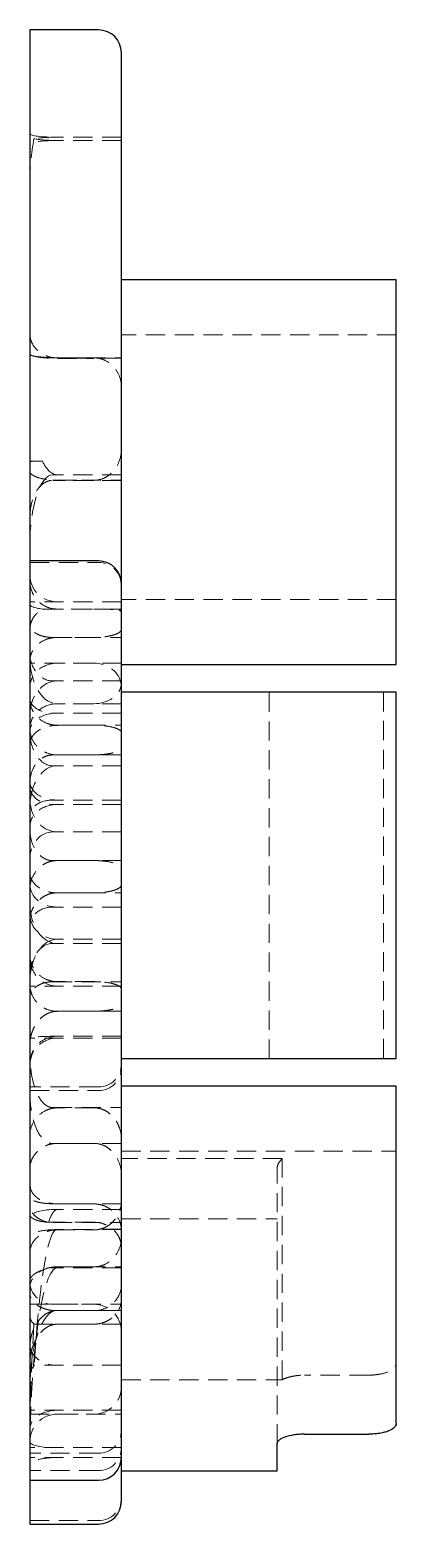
# Model space of a CAD drawing. Header units: millimetres. Extents: x 33 to 235, y 8 to 170.
# Drawn here: x 211.1 to 235.3, y 7.8 to 106.2 of the extents above; entities that cross this region are included whole.
import ezdxf

# ---------------------------------------------------------------- set-up
doc = ezdxf.new("R2010")
doc.units = ezdxf.units.MM
doc.linetypes.add('HIDDEN', pattern=[1.905, 1.27, -0.635])

msp = doc.modelspace()

# ---------------------------------------------------------------- linework, layer by layer
at = {"color": 7, "linetype": 'Continuous', "lineweight": 25}
for p, q in [((215.624, 106.233), (211.095, 106.233)), ((211.095, 106.233), (211.095, 98.871)), ((217.134, 98.902), (217.134, 104.724)), ((211.095, 98.871), (211.095, 90.102)), ((217.134, 88.671), (217.134, 98.902)), ((211.095, 90.102), (211.095, 73.788)), ((235.25, 89.772), (217.134, 89.772)), ((235.25, 64.409), (235.25, 89.772)), ((217.134, 72.94), (217.134, 88.671)), ((211.095, 73.788), (211.095, 71.234)), ((217.134, 69.725), (217.134, 72.94)), ((215.624, 71.234), (211.095, 71.234)), ((211.095, 71.234), (211.095, 61.406)), ((217.134, 62.65), (217.134, 69.725)), ((217.134, 64.409), (235.25, 64.409)), ((217.134, 55.431), (217.134, 62.65)), ((235.25, 62.597), (217.134, 62.597)), ((235.25, 38.442), (235.25, 62.597)), ((211.095, 61.406), (211.095, 55.63)), ((211.095, 55.63), (211.095, 23.821)), ((217.134, 24.758), (217.134, 55.431)), ((217.134, 38.442), (235.25, 38.442)), ((235.25, 36.63), (217.134, 36.63)), ((235.25, 14.414), (235.25, 36.63)), ((217.134, 17.598), (217.134, 24.758)), ((211.095, 23.821), (211.095, 18.094)), ((211.095, 18.094), (211.095, 10.662)), ((217.134, 12.171), (217.134, 17.598)), ((227.4, 11.267), (227.4, 13.075)), ((229.212, 13.694), (233.439, 13.694)), ((217.134, 9.276), (217.134, 12.155)), ((217.134, 11.267), (227.4, 11.267)), ((211.095, 10.662), (215.624, 10.662)), ((211.095, 10.662), (211.095, 7.767)), ((211.095, 7.767), (215.624, 7.767))]:
    msp.add_line(p, q, dxfattribs=at)
at = {"color": 7, "linetype": 'HIDDEN', "lineweight": 18}
for p, q in [((217.134, 99.16), (212.907, 99.16)), ((217.134, 99.16), (212.907, 99.16)), ((217.134, 98.947), (212.907, 98.947)), ((217.134, 98.947), (212.907, 98.947)), ((235.25, 86.148), (217.134, 86.148)), ((215.322, 84.619), (212.907, 84.619)), ((212.907, 84.618), (217.134, 84.618)), ((217.134, 84.591), (212.907, 84.591)), ((212.907, 84.586), (215.322, 84.586)), ((211.89, 77.815), (211.095, 77.815)), ((211.095, 77.766), (211.186, 77.792)), ((217.134, 76.911), (212.605, 76.911)), ((217.134, 76.911), (212.907, 76.911)), ((212.605, 76.553), (217.134, 76.553)), ((217.134, 76.547), (212.605, 76.547)), ((212.907, 76.551), (215.322, 76.551)), ((215.322, 76.544), (212.907, 76.544)), ((211.095, 71.142), (215.624, 71.142)), ((217.134, 68.542), (211.095, 68.542)), ((211.923, 68.068), (215.322, 68.068)), ((217.134, 68.542), (212.907, 68.542)), ((217.134, 68.067), (212.907, 68.067)), ((217.134, 68.008), (216.984, 68.008)), ((235.25, 68.69), (217.134, 68.69)), ((212.605, 66.194), (217.134, 66.194)), ((215.322, 66.198), (212.907, 66.198)), ((217.134, 64.498), (211.108, 64.498)), ((215.322, 64.498), (212.907, 64.498)), ((217.134, 63.328), (212.605, 63.328)), ((217.134, 63.328), (212.907, 63.328)), ((217.134, 63.069), (217.125, 63.069)), ((226.872, 38.442), (226.872, 62.597)), ((234.42, 62.597), (234.42, 38.442)), ((217.134, 61.209), (212.605, 61.209)), ((215.322, 61.827), (212.907, 61.827)), ((217.134, 61.827), (212.907, 61.827)), ((217.134, 61.209), (212.907, 61.209)), ((215.322, 60.409), (212.907, 60.409)), ((212.907, 60.405), (217.134, 60.405)), ((217.134, 58.453), (212.605, 58.453)), ((212.907, 58.458), (215.322, 58.458)), ((217.134, 57.743), (212.605, 57.743)), ((217.134, 57.743), (212.907, 57.743)), ((217.134, 55.479), (212.605, 55.479)), ((217.134, 55.19), (212.605, 55.19)), ((217.134, 55.479), (212.907, 55.479)), ((217.134, 55.19), (212.907, 55.19)), ((217.134, 53.38), (212.605, 53.38)), ((217.134, 53.38), (212.907, 53.38)), ((217.134, 51.488), (212.605, 51.488)), ((212.907, 51.494), (215.322, 51.494)), ((215.322, 49.367), (212.907, 49.367)), ((212.907, 49.362), (217.134, 49.362)), ((217.134, 48.432), (212.605, 48.432)), ((217.134, 48.432), (212.907, 48.432)), ((217.134, 46.31), (212.907, 46.31)), ((217.134, 46.31), (212.907, 46.31)), ((217.134, 46.037), (212.605, 46.037)), ((217.134, 46.037), (212.907, 46.037)), ((212.605, 43.51), (217.134, 43.51)), ((215.322, 43.514), (212.907, 43.514)), ((217.134, 43.223), (211.095, 43.223)), ((217.134, 43.223), (212.907, 43.223)), ((212.907, 41.563), (215.322, 41.563)), ((217.134, 41.558), (212.907, 41.558)), ((217.134, 39.793), (211.095, 39.793)), ((217.134, 39.916), (212.907, 39.916)), ((217.134, 39.916), (212.907, 39.916)), ((217.134, 39.793), (212.907, 39.793)), ((215.624, 36.573), (211.095, 36.573)), ((211.095, 36.336), (215.624, 36.336)), ((212.605, 35.217), (217.134, 35.217)), ((215.322, 35.198), (212.907, 35.198)), ((217.134, 32.842), (212.605, 32.842)), ((212.907, 32.857), (215.322, 32.857)), ((217.134, 32.348), (235.25, 32.348)), ((227.74, 31.861), (217.134, 31.861)), ((227.74, 17.282), (227.74, 31.861)), ((227.4, 13.075), (227.4, 31.177)), ((217.134, 28.879), (212.605, 28.879)), ((212.907, 28.866), (215.322, 28.866)), ((215.322, 27.658), (212.328, 27.658)), ((217.134, 28.492), (212.605, 28.492)), ((212.605, 27.649), (217.134, 27.649)), ((217.134, 28.492), (212.907, 28.492)), ((217.134, 27.874), (227.4, 27.874)), ((212.788, 27.157), (215.322, 27.157)), ((217.134, 27.174), (212.907, 27.174)), ((217.134, 27.199), (215.683, 27.199)), ((217.134, 24.655), (212.605, 24.655)), ((215.322, 24.723), (212.907, 24.723)), ((212.907, 24.711), (217.134, 24.711)), ((217.134, 24.655), (212.907, 24.655)), ((211.095, 22.258), (215.322, 22.258)), ((212.605, 22.26), (217.134, 22.26)), ((215.322, 21.835), (212.757, 21.835)), ((212.907, 21.844), (217.134, 21.844)), ((217.134, 21.853), (215.608, 21.853)), ((211.366, 20.947), (215.322, 20.947)), ((217.134, 20.939), (212.907, 20.939)), ((217.134, 18.231), (211.385, 18.231)), ((217.134, 18.231), (212.907, 18.231)), ((217.134, 17.282), (227.74, 17.282)), ((233.439, 17.583), (229.212, 17.583)), ((217.134, 15.27), (211.095, 15.27)), ((211.095, 15.011), (215.322, 15.011)), ((217.134, 15.27), (212.907, 15.27)), ((212.907, 15.013), (217.134, 15.013)), ((217.134, 12.805), (211.099, 12.805)), ((217.134, 12.805), (212.605, 12.805)), ((215.624, 12.439), (211.095, 12.439)), ((217.134, 12.155), (211.095, 12.155)), ((217.134, 12.155), (212.907, 12.155)), ((215.624, 11.292), (211.095, 11.292)), ((211.095, 7.996), (215.624, 7.996))]:
    msp.add_line(p, q, dxfattribs=at)
at = {"color": 7, "linetype": 'Continuous', "lineweight": 25}
for centre, start, end in [((215.624, 104.724), 0, 90), ((215.624, 69.725), 0, 90), ((215.624, 12.171), 270, 0), ((215.624, 9.276), 270, 0)]:
    msp.add_arc(centre, 1.51, start, end, dxfattribs=at)
at = {"color": 7, "linetype": 'HIDDEN', "lineweight": 18}
for centre, radius, start, end in [((215.624, 69.632), 1.51, 0, 90), ((215.624, 38.083), 1.51, 270, 0), ((215.624, 37.846), 1.51, 270, 0), ((212.605, 23.77), 1.51, 180, 270), ((215.322, 20.446), 1.812, 0, 90), ((215.322, 16.823), 1.812, 270, 0), ((212.907, 13.202), 1.812, 90, 180), ((215.624, 13.949), 1.51, 270, 0), ((215.624, 12.802), 1.51, 270, 0), ((215.624, 9.506), 1.51, 270, 0)]:
    msp.add_arc(centre, radius, start, end, dxfattribs=at)
for centre, major_axis, ratio, start_param, end_param in [((212.907, 99.375), (1.812, 0), 0.118994, 3.141593, 4.712389), ((212.907, 95.995), (0, 5.806), 0.31202, 1.015147, 1.570796), ((212.907, 98.712), (1.812, 0), 0.129393, 1.570796, 3.141593), ((212.907, 98.944), (1.812, 0), 0.118994, 1.570796, 2.585943), ((212.907, 99.181), (1.812, 0), 0.129393, 3.697242, 4.712389), ((212.907, 82.519), (0, 5.608), 0.323022, 2.56592, 3.141593), ((212.605, 72.237), (0, 4.674), 0.323022, 0, 1.570796), ((212.907, 70.307), (1.812, 0), 0.974431, 3.141593, 4.712389), ((212.907, 68.381), (1.812, 0), 0.206145, 3.141593, 4.138102), ((212.605, 65.183), (0, 1.855), 0.81396, 1.570796, 3.141593), ((212.907, 64.693), (1.812, 0), 0.895974, 3.141593, 3.261591), ((212.907, 62.913), (1.812, 0), 0.875322, 1.570796, 3.141593), ((212.907, 64.862), (0, 3.035), 0.596934, 1.690795, 3.141593), ((215.322, 62.913), (1.812, 0), 0.875322, 0.099104, 1.570796), ((212.907, 61.102), (0, 2.226), 0.81396, 0, 1.570796), ((215.322, 63.206), (1.812, 0), 0.761291, 4.712389, 6.184082), ((212.605, 62.211), (1.51, 0), 0.663727, 3.141593, 4.712389), ((212.907, 60.171), (1.812, 0), 0.913935, 1.570796, 3.141593), ((212.907, 60.007), (1.812, 0), 0.663727, 1.570796, 3.141593), ((212.605, 59.998), (0, 2.255), 0.669515, 1.570796, 3.141593), ((212.907, 55.037), (0, 2.706), 0.669515, 0, 1.570796), ((212.907, 56.691), (1.812, 0), 0.668859, 3.141593, 4.712389), ((212.605, 56.413), (1.51, 0), 0.81049, 3.141593, 4.712389), ((212.907, 55.564), (0, 2.184), 0.829417, 1.570796, 3.141593), ((212.605, 54.47), (1.51, 0), 0.668859, 1.570796, 3.141593), ((212.907, 53.721), (1.812, 0), 0.81049, 1.570796, 3.141593), ((212.605, 51.559), (0, 1.82), 0.829417, 0, 1.570796), ((212.907, 49.918), (1.812, 0), 0.820349, 3.141593, 4.712389), ((212.907, 48.66), (0, 2.623), 0.690717, 1.570796, 3.141593), ((212.605, 47.194), (1.51, 0), 0.820349, 1.570796, 3.141593), ((212.907, 47.933), (1.812, 0), 0.895903, 3.141593, 4.712389), ((212.907, 43.516), (0, 2.794), 0.648292, 0, 1.570796), ((212.605, 43.851), (0, 2.186), 0.690717, 0, 1.570796), ((212.907, 45.109), (0, 1.886), 0.960708, 1.570796, 3.141593), ((212.907, 38.109), (1.812, 0), 0.997861, 1.570796, 3.141593), ((212.907, 39.805), (1.812, 0), 0.06146, 1.570796, 3.141593), ((212.907, 37.99), (1.812, 0), 0.995071, 1.570796, 3.141593), ((212.605, 27.939), (1.51, 0), 0.36661, 1.570796, 2.93155), ((212.907, 12.564), (0, 15.929), 0.113735, 0, 0.325187), ((212.907, 7.611), (0, 19.588), 0.092485, 0.065379, 0.997788), ((212.907, 12.02), (0, 12.635), 0.143384, 0, 1.508604), ((212.605, 24.975), (1.51, 0), 0.212175, 4.616717, 4.712389), ((212.907, 16.663), (0, 5.19), 0.349055, 0.083085, 1.570796), ((212.907, 12.564), (0, 15.929), 0.113735, 1.016558, 1.570796), ((212.907, 19.619), (1.812, 0), 0.76636, 3.141593, 4.712389), ((212.907, 17.508), (1.812, 0), 0.735453, 2.568585, 3.141593), ((212.907, 14.031), (1.812, 0), 0.683854, 1.570796, 3.141593), ((212.605, 13.2), (1.51, 0), 0.261601, 3.141593, 4.712389), ((212.907, 12.776), (1.812, 0), 0.25976, 3.0794, 3.141593), ((212.907, 11.678), (1.812, 0), 0.26323, 1.570796, 3.141593)]:
    msp.add_ellipse(centre, major_axis=major_axis, ratio=ratio, start_param=start_param, end_param=end_param, dxfattribs=at)
for points, knots in [([(211.095, 86.216), (211.095, 86.203), (211.095, 86.189), (211.1, 86.038), (211.125, 85.899), (211.216, 85.629), (211.283, 85.496), (211.483, 85.215), (211.628, 85.071), (211.957, 84.847), (212.132, 84.762), (212.51, 84.648), (212.707, 84.618), (212.907, 84.618)], [-0.017589, -0.017589, -0.017589, -0.017589, 0, 0, 0.18217, 0.18217, 0.366935, 0.366935, 0.601304, 0.601304, 0.806487, 0.806487, 1.00636, 1.00636, 1.00636, 1.00636]), ([(212.907, 84.619), (212.78, 84.619), (212.656, 84.622), (212.413, 84.631), (212.293, 84.638), (211.957, 84.663), (211.756, 84.687), (211.512, 84.728), (211.441, 84.742), (211.317, 84.77), (211.265, 84.785), (211.138, 84.828), (211.095, 84.856), (211.095, 84.881)], [0, 0, 0, 0, 0.125, 0.125, 0.25, 0.25, 0.5, 0.5, 0.625, 0.625, 0.75, 0.75, 1, 1, 1, 1]), ([(211.095, 84.859), (211.095, 84.832), (211.138, 84.803), (211.308, 84.742), (211.431, 84.712), (211.677, 84.67), (211.767, 84.657), (211.963, 84.633), (212.07, 84.622), (212.295, 84.605), (212.412, 84.598), (212.654, 84.589), (212.781, 84.586), (212.907, 84.586)], [0, 0, 0, 0, 0.25, 0.25, 0.5, 0.5, 0.625, 0.625, 0.75, 0.75, 0.875, 0.875, 1, 1, 1, 1]), ([(217.134, 82.664), (217.134, 82.907), (217.094, 83.143), (216.93, 83.603), (216.81, 83.813), (216.485, 84.188), (216.289, 84.342), (215.944, 84.506), (215.826, 84.548), (215.58, 84.604), (215.451, 84.619), (215.322, 84.619)], [0, 0, 0, 0, 0.25, 0.25, 0.5, 0.5, 0.75, 0.75, 0.875, 0.875, 1, 1, 1, 1]), ([(211.921, 77.815), (211.789, 77.815), (211.671, 77.815), (211.465, 77.812), (211.378, 77.81), (211.167, 77.799), (211.095, 77.787), (211.095, 77.769)], [0, 0, 0, 0, 0.25, 0.25, 0.5, 0.5, 1, 1, 1, 1]), ([(215.322, 76.551), (215.455, 76.551), (215.585, 76.568), (215.839, 76.634), (215.963, 76.683), (216.192, 76.805), (216.299, 76.88), (216.495, 77.047), (216.583, 77.14), (216.82, 77.442), (216.937, 77.668), (217.095, 78.145), (217.134, 78.389), (217.134, 78.641)], [0, 0, 0, 0, 0.125, 0.125, 0.25, 0.25, 0.375, 0.375, 0.5, 0.5, 0.75, 0.75, 1, 1, 1, 1]), ([(211.095, 77.119), (211.095, 77.061), (211.135, 77), (211.255, 76.907), (211.306, 76.876), (211.424, 76.815), (211.493, 76.785), (211.73, 76.699), (211.927, 76.648), (212.27, 76.592), (212.39, 76.577), (212.642, 76.557), (212.774, 76.551), (212.907, 76.551)], [0, 0, 0, 0, 0.25, 0.25, 0.375, 0.375, 0.5, 0.5, 0.75, 0.75, 0.875, 0.875, 1, 1, 1, 1]), ([(211.095, 74.002), (211.095, 74.256), (211.114, 74.509), (211.195, 75.004), (211.258, 75.247), (211.451, 75.723), (211.581, 75.955), (211.869, 76.257), (211.983, 76.351), (212.192, 76.461), (212.268, 76.492), (212.43, 76.535), (212.517, 76.547), (212.605, 76.547)], [0, 0, 0, 0, 0.25, 0.25, 0.5, 0.5, 0.75, 0.75, 0.875, 0.875, 0.9375, 0.9375, 1, 1, 1, 1]), ([(212.907, 68.067), (212.705, 68.067), (212.507, 68.101), (212.126, 68.235), (211.949, 68.335), (211.617, 68.601), (211.471, 68.772), (211.276, 69.101), (211.211, 69.253), (211.123, 69.564), (211.099, 69.724), (211.095, 69.898), (211.095, 69.913), (211.095, 69.928)], [0.000147, 0.000147, 0.000147, 0.000147, 0.200362, 0.200362, 0.407757, 0.407757, 0.644493, 0.644493, 0.824354, 0.824354, 1.002614, 1.002614, 1.01883, 1.01883, 1.01883, 1.01883]), ([(211.095, 66.709), (211.095, 66.845), (211.114, 66.978), (211.187, 67.237), (211.242, 67.364), (211.455, 67.715), (211.666, 67.92), (211.923, 68.068)], [0, 0, 0, 0, 0.25, 0.25, 0.5, 0.5, 1, 1, 1, 1]), ([(215.322, 68.068), (215.508, 68.068), (215.688, 68.066), (216.038, 68.06), (216.198, 68.056), (216.637, 68.039), (216.853, 68.024), (216.984, 68.008)], [0, 0, 0, 0, 0.25, 0.25, 0.5, 0.5, 1, 1, 1, 1]), ([(212.605, 66.194), (212.574, 66.195), (212.511, 66.195), (212.417, 66.2), (212.324, 66.209), (212.206, 66.224), (212.064, 66.249), (211.887, 66.294), (211.703, 66.358), (211.559, 66.428), (211.347, 66.555), (211.22, 66.682), (211.144, 66.814), (211.116, 66.882), (211.099, 66.951), (211.096, 66.996), (211.095, 67.021)], [0, 0, 0, 0, 0.027844, 0.055959, 0.084548, 0.113809, 0.168996, 0.228317, 0.313643, 0.409818, 0.460837, 0.721461, 0.787697, 0.86077, 0.92497, 1, 1, 1, 1]), ([(212.907, 66.198), (212.784, 66.198), (212.664, 66.188), (212.428, 66.146), (212.311, 66.115), (211.979, 65.994), (211.779, 65.875), (211.529, 65.654), (211.456, 65.575), (211.328, 65.405), (211.273, 65.313), (211.141, 65.029), (211.095, 64.826), (211.095, 64.618)], [0, 0, 0, 0, 0.125, 0.125, 0.25, 0.25, 0.5, 0.5, 0.625, 0.625, 0.75, 0.75, 1, 1, 1, 1]), ([(217.134, 66.735), (217.134, 66.666), (217.09, 66.598), (216.958, 66.502), (216.905, 66.472), (216.777, 66.414), (216.703, 66.386), (216.538, 66.336), (216.447, 66.313), (216.251, 66.273), (216.144, 66.256), (215.812, 66.213), (215.569, 66.198), (215.322, 66.198)], [0, 0, 0, 0, 0.25, 0.25, 0.375, 0.375, 0.5, 0.5, 0.625, 0.625, 0.75, 0.75, 1, 1, 1, 1]), ([(212.907, 60.409), (212.787, 60.409), (212.67, 60.42), (212.438, 60.464), (212.323, 60.497), (211.994, 60.628), (211.794, 60.755), (211.541, 60.996), (211.466, 61.083), (211.335, 61.269), (211.278, 61.37), (211.142, 61.681), (211.095, 61.903), (211.095, 62.127)], [0, 0, 0, 0, 0.125, 0.125, 0.25, 0.25, 0.5, 0.5, 0.625, 0.625, 0.75, 0.75, 1, 1, 1, 1]), ([(211.095, 59.149), (211.096, 59.173), (211.097, 59.221), (211.106, 59.293), (211.123, 59.378), (211.153, 59.472), (211.216, 59.612), (211.328, 59.782), (211.521, 59.972), (211.775, 60.143), (212.044, 60.261), (212.289, 60.333), (212.487, 60.373), (212.693, 60.4), (212.836, 60.403), (212.907, 60.405)], [0, 0, 0, 0, 0.0419622, 0.0839131, 0.1258525, 0.1894534, 0.2516974, 0.3774239, 0.5029281, 0.6279622, 0.752451, 0.8158999, 0.8762424, 0.9387435, 1, 1, 1, 1]), ([(211.095, 60.169), (211.095, 60.058), (211.107, 59.948), (211.153, 59.731), (211.187, 59.623), (211.323, 59.313), (211.456, 59.124), (211.709, 58.883), (211.801, 58.812), (211.997, 58.687), (212.103, 58.633), (212.432, 58.503), (212.667, 58.458), (212.907, 58.458)], [0, 0, 0, 0, 0.125, 0.125, 0.25, 0.25, 0.5, 0.5, 0.625, 0.625, 0.75, 0.75, 1, 1, 1, 1]), ([(217.134, 59.921), (217.134, 59.953), (217.122, 59.985), (217.076, 60.047), (217.042, 60.078), (216.951, 60.137), (216.895, 60.165), (216.764, 60.218), (216.687, 60.244), (216.437, 60.311), (216.235, 60.347), (215.799, 60.396), (215.562, 60.409), (215.322, 60.409)], [0, 0, 0, 0, 0.125, 0.125, 0.25, 0.25, 0.375, 0.375, 0.5, 0.5, 0.75, 0.75, 1, 1, 1, 1]), ([(211.095, 56.596), (211.096, 56.636), (211.097, 56.71), (211.105, 56.815), (211.119, 56.934), (211.142, 57.068), (211.219, 57.375), (211.349, 57.663), (211.57, 57.958), (211.743, 58.135), (211.971, 58.292), (212.192, 58.388), (212.397, 58.443), (212.536, 58.45), (212.605, 58.453)], [0, 0, 0, 0, 0.047493, 0.089488, 0.125985, 0.192085, 0.251886, 0.502484, 0.554907, 0.67213, 0.778237, 0.854726, 0.928266, 1, 1, 1, 1]), ([(215.322, 58.458), (215.442, 58.458), (215.56, 58.461), (215.791, 58.473), (215.906, 58.483), (216.125, 58.507), (216.229, 58.522), (216.426, 58.557), (216.52, 58.578), (216.77, 58.645), (216.905, 58.7), (217.086, 58.817), (217.134, 58.881), (217.134, 58.946)], [0, 0, 0, 0, 0.125, 0.125, 0.25, 0.25, 0.375, 0.375, 0.5, 0.5, 0.75, 0.75, 1, 1, 1, 1]), ([(211.095, 53.561), (211.096, 53.517), (211.097, 53.434), (211.105, 53.315), (211.119, 53.178), (211.144, 53.024), (211.22, 52.686), (211.347, 52.369), (211.566, 52.044), (211.728, 51.856), (211.935, 51.693), (212.123, 51.591), (212.281, 51.532), (212.442, 51.495), (212.551, 51.491), (212.605, 51.488)], [0, 0, 0, 0, 0.051208, 0.097612, 0.139213, 0.212258, 0.278498, 0.539115, 0.590301, 0.700402, 0.796475, 0.851256, 0.902844, 0.952097, 1, 1, 1, 1]), ([(211.095, 49.596), (211.095, 49.841), (211.142, 50.084), (211.317, 50.533), (211.447, 50.743), (211.697, 51.01), (211.788, 51.091), (211.984, 51.231), (212.09, 51.293), (212.311, 51.392), (212.426, 51.429), (212.662, 51.48), (212.785, 51.494), (212.907, 51.494)], [0, 0, 0, 0, 0.25, 0.25, 0.5, 0.5, 0.625, 0.625, 0.75, 0.75, 0.875, 0.875, 1, 1, 1, 1]), ([(215.322, 51.494), (215.445, 51.494), (215.566, 51.49), (215.803, 51.476), (215.921, 51.465), (216.254, 51.423), (216.455, 51.381), (216.784, 51.281), (216.914, 51.222), (217.045, 51.127), (217.079, 51.093), (217.123, 51.026), (217.134, 50.992), (217.134, 50.957)], [0, 0, 0, 0, 0.125, 0.125, 0.25, 0.25, 0.5, 0.5, 0.75, 0.75, 0.875, 0.875, 1, 1, 1, 1]), ([(211.095, 50.72), (211.096, 50.693), (211.097, 50.639), (211.107, 50.558), (211.126, 50.463), (211.158, 50.356), (211.223, 50.208), (211.341, 50.02), (211.546, 49.807), (211.822, 49.62), (212.094, 49.5), (212.329, 49.43), (212.519, 49.391), (212.713, 49.367), (212.842, 49.364), (212.907, 49.362)], [0, 0, 0, 0, 0.0419205, 0.0838214, 0.1257029, 0.1890395, 0.2513469, 0.363192, 0.5020899, 0.6334416, 0.7514937, 0.8158992, 0.8785376, 0.9397757, 1, 1, 1, 1]), ([(212.907, 49.367), (212.786, 49.367), (212.666, 49.355), (212.432, 49.306), (212.316, 49.269), (212.095, 49.173), (211.991, 49.115), (211.794, 48.977), (211.701, 48.898), (211.534, 48.723), (211.46, 48.629), (211.331, 48.428), (211.275, 48.319), (211.141, 47.985), (211.095, 47.747), (211.095, 47.505)], [0, 0, 0, 0, 0.125, 0.125, 0.25, 0.25, 0.375, 0.375, 0.5, 0.5, 0.625, 0.625, 0.75, 0.75, 1, 1, 1, 1]), ([(217.134, 49.895), (217.134, 49.861), (217.123, 49.827), (217.078, 49.761), (217.045, 49.728), (216.957, 49.664), (216.903, 49.634), (216.774, 49.577), (216.699, 49.55), (216.533, 49.501), (216.443, 49.479), (216.246, 49.44), (216.139, 49.423), (215.808, 49.382), (215.566, 49.367), (215.322, 49.367)], [0, 0, 0, 0, 0.125, 0.125, 0.25, 0.25, 0.375, 0.375, 0.5, 0.5, 0.625, 0.625, 0.75, 0.75, 1, 1, 1, 1]), ([(212.907, 43.514), (212.787, 43.514), (212.669, 43.526), (212.438, 43.57), (212.323, 43.604), (211.994, 43.737), (211.794, 43.867), (211.54, 44.116), (211.465, 44.205), (211.334, 44.398), (211.278, 44.502), (211.142, 44.825), (211.095, 45.056), (211.095, 45.292)], [0, 0, 0, 0, 0.125, 0.125, 0.25, 0.25, 0.5, 0.5, 0.625, 0.625, 0.75, 0.75, 1, 1, 1, 1]), ([(212.605, 43.51), (212.571, 43.509), (212.502, 43.508), (212.399, 43.501), (212.297, 43.488), (212.195, 43.471), (212.096, 43.448), (211.942, 43.406), (211.743, 43.327), (211.522, 43.198), (211.332, 43.035), (211.218, 42.881), (211.153, 42.75), (211.121, 42.657), (211.099, 42.559), (211.097, 42.494), (211.095, 42.459)], [0, 0, 0, 0, 0.035727, 0.071756, 0.108239, 0.145322, 0.183144, 0.221837, 0.327835, 0.444969, 0.573473, 0.722069, 0.787908, 0.86097, 0.923344, 1, 1, 1, 1]), ([(211.095, 43.334), (211.095, 43.217), (211.107, 43.101), (211.153, 42.874), (211.187, 42.762), (211.323, 42.44), (211.456, 42.245), (211.71, 41.997), (211.801, 41.924), (211.997, 41.797), (212.103, 41.741), (212.432, 41.609), (212.668, 41.563), (212.907, 41.563)], [0, 0, 0, 0, 0.125, 0.125, 0.25, 0.25, 0.5, 0.5, 0.625, 0.625, 0.75, 0.75, 1, 1, 1, 1]), ([(217.134, 43.026), (217.134, 43.059), (217.122, 43.09), (217.076, 43.153), (217.042, 43.183), (216.951, 43.243), (216.895, 43.271), (216.764, 43.324), (216.688, 43.349), (216.437, 43.416), (216.235, 43.453), (215.799, 43.501), (215.562, 43.514), (215.322, 43.514)], [0, 0, 0, 0, 0.125, 0.125, 0.25, 0.25, 0.375, 0.375, 0.5, 0.5, 0.75, 0.75, 1, 1, 1, 1]), ([(212.907, 41.558), (212.872, 41.558), (212.801, 41.556), (212.696, 41.544), (212.591, 41.525), (212.455, 41.49), (212.29, 41.429), (212.044, 41.3), (211.775, 41.086), (211.521, 40.781), (211.328, 40.441), (211.218, 40.146), (211.154, 39.899), (211.12, 39.711), (211.099, 39.516), (211.096, 39.389), (211.095, 39.325)], [0, 0, 0, 0, 0.030451, 0.061103, 0.092062, 0.123433, 0.183952, 0.247605, 0.372113, 0.497257, 0.622671, 0.748399, 0.805252, 0.874186, 0.937005, 1, 1, 1, 1]), ([(215.322, 41.563), (215.442, 41.563), (215.56, 41.566), (215.791, 41.578), (215.906, 41.588), (216.125, 41.612), (216.229, 41.627), (216.426, 41.663), (216.52, 41.683), (216.77, 41.751), (216.905, 41.805), (217.086, 41.922), (217.134, 41.986), (217.134, 42.051)], [0, 0, 0, 0, 0.125, 0.125, 0.25, 0.25, 0.375, 0.375, 0.5, 0.5, 0.75, 0.75, 1, 1, 1, 1]), ([(212.605, 35.217), (212.516, 35.217), (212.429, 35.234), (212.264, 35.298), (212.189, 35.343), (211.979, 35.503), (211.866, 35.638), (211.673, 35.931), (211.593, 36.088), (211.457, 36.411), (211.401, 36.575), (211.258, 37.076), (211.195, 37.418), (211.113, 38.112), (211.095, 38.461), (211.095, 38.811)], [0, 0, 0, 0, 0.0625, 0.0625, 0.125, 0.125, 0.25, 0.25, 0.375, 0.375, 0.5, 0.5, 0.75, 0.75, 1, 1, 1, 1]), ([(211.095, 36.286), (211.095, 35.949), (211.114, 35.612), (211.196, 34.947), (211.259, 34.618), (211.454, 33.97), (211.584, 33.653), (211.873, 33.239), (211.988, 33.109), (212.196, 32.959), (212.272, 32.917), (212.431, 32.858), (212.518, 32.842), (212.605, 32.842)], [0, 0, 0, 0, 0.25, 0.25, 0.5, 0.5, 0.75, 0.75, 0.875, 0.875, 0.9375, 0.9375, 1, 1, 1, 1]), ([(212.907, 35.198), (212.774, 35.198), (212.644, 35.182), (212.39, 35.124), (212.267, 35.079), (211.925, 34.915), (211.726, 34.76), (211.411, 34.408), (211.296, 34.216), (211.136, 33.806), (211.095, 33.595), (211.095, 33.383)], [0, 0, 0, 0, 0.125, 0.125, 0.25, 0.25, 0.5, 0.5, 0.75, 0.75, 1, 1, 1, 1]), ([(217.134, 33.112), (217.134, 33.362), (217.095, 33.605), (216.978, 33.96), (216.928, 34.077), (216.812, 34.298), (216.744, 34.403), (216.589, 34.602), (216.5, 34.697), (216.305, 34.865), (216.199, 34.94), (215.967, 35.065), (215.845, 35.114), (215.591, 35.18), (215.457, 35.198), (215.322, 35.198)], [0, 0, 0, 0, 0.25, 0.25, 0.375, 0.375, 0.5, 0.5, 0.625, 0.625, 0.75, 0.75, 0.875, 0.875, 1, 1, 1, 1]), ([(211.095, 31.208), (211.095, 31.401), (211.136, 31.591), (211.256, 31.87), (211.306, 31.963), (211.426, 32.139), (211.494, 32.223), (211.732, 32.463), (211.93, 32.602), (212.272, 32.751), (212.392, 32.789), (212.643, 32.843), (212.775, 32.857), (212.907, 32.857)], [0, 0, 0, 0, 0.25, 0.25, 0.375, 0.375, 0.5, 0.5, 0.75, 0.75, 0.875, 0.875, 1, 1, 1, 1]), ([(215.322, 32.857), (215.455, 32.857), (215.584, 32.84), (215.837, 32.774), (215.961, 32.725), (216.189, 32.603), (216.297, 32.528), (216.493, 32.36), (216.581, 32.266), (216.818, 31.963), (216.936, 31.735), (217.095, 31.254), (217.134, 31.007), (217.134, 30.753)], [0, 0, 0, 0, 0.125, 0.125, 0.25, 0.25, 0.375, 0.375, 0.5, 0.5, 0.75, 0.75, 1, 1, 1, 1]), ([(227.4, 31.177), (227.4, 31.292), (227.429, 31.407), (227.542, 31.637), (227.627, 31.753), (227.74, 31.861)], [0, 0, 0, 0, 0.5, 0.5, 1, 1, 1, 1]), ([(211.095, 30.172), (211.095, 29.999), (211.137, 29.832), (211.309, 29.517), (211.434, 29.375), (211.684, 29.192), (211.775, 29.138), (211.972, 29.042), (212.079, 29.001), (212.303, 28.935), (212.419, 28.909), (212.659, 28.875), (212.783, 28.866), (212.907, 28.866)], [0, 0, 0, 0, 0.25, 0.25, 0.5, 0.5, 0.625, 0.625, 0.75, 0.75, 0.875, 0.875, 1, 1, 1, 1]), ([(212.605, 28.879), (212.569, 28.879), (212.497, 28.88), (212.389, 28.883), (212.283, 28.889), (212.177, 28.897), (212.073, 28.908), (211.912, 28.928), (211.701, 28.966), (211.482, 29.026), (211.307, 29.099), (211.206, 29.164), (211.148, 29.221), (211.118, 29.262), (211.099, 29.306), (211.097, 29.335), (211.095, 29.351)], [0, 0, 0, 0, 0.040436, 0.081133, 0.122196, 0.163724, 0.205815, 0.248557, 0.368282, 0.497851, 0.616374, 0.74859, 0.80882, 0.874265, 0.932278, 1, 1, 1, 1]), ([(212.328, 27.658), (212.142, 27.697), (211.972, 27.753), (211.664, 27.9), (211.53, 27.989), (211.316, 28.188), (211.233, 28.3), (211.123, 28.534), (211.095, 28.659), (211.095, 28.786)], [0, 0, 0, 0, 0.25, 0.25, 0.5, 0.5, 0.75, 0.75, 1, 1, 1, 1]), ([(215.322, 28.866), (215.445, 28.866), (215.566, 28.854), (215.803, 28.807), (215.92, 28.771), (216.142, 28.679), (216.247, 28.622), (216.444, 28.489), (216.536, 28.413), (216.783, 28.165), (216.914, 27.968), (217.045, 27.653), (217.078, 27.543), (217.123, 27.32), (217.134, 27.207), (217.134, 27.093)], [0, 0, 0, 0, 0.125, 0.125, 0.25, 0.25, 0.375, 0.375, 0.5, 0.5, 0.75, 0.75, 0.875, 0.875, 1, 1, 1, 1]), ([(215.683, 27.199), (215.793, 27.223), (215.899, 27.257), (216.102, 27.344), (216.2, 27.398), (216.383, 27.522), (216.467, 27.591), (216.622, 27.742), (216.694, 27.826), (216.882, 28.087), (216.977, 28.281), (217.102, 28.683), (217.134, 28.893), (217.134, 29.105)], [0, 0, 0, 0, 0.125, 0.125, 0.25, 0.25, 0.375, 0.375, 0.5, 0.5, 0.75, 0.75, 1, 1, 1, 1]), ([(211.128, 28.054), (211.138, 28.04), (211.156, 28.013), (211.195, 27.974), (211.24, 27.938), (211.311, 27.891), (211.422, 27.835), (211.597, 27.773), (211.803, 27.722), (212.021, 27.685), (212.227, 27.664), (212.415, 27.651), (212.542, 27.65), (212.605, 27.649)], [0, 0, 0, 0, 0.068482, 0.133257, 0.194313, 0.251646, 0.382617, 0.502446, 0.631435, 0.751604, 0.836213, 0.918751, 1, 1, 1, 1]), ([(217.134, 25.975), (217.134, 26.085), (217.122, 26.193), (217.077, 26.406), (217.043, 26.512), (216.954, 26.714), (216.899, 26.811), (216.769, 26.993), (216.693, 27.08), (216.527, 27.236), (216.436, 27.306), (216.239, 27.43), (216.133, 27.484), (215.804, 27.612), (215.564, 27.658), (215.322, 27.658)], [0, 0, 0, 0, 0.125, 0.125, 0.25, 0.25, 0.375, 0.375, 0.5, 0.5, 0.625, 0.625, 0.75, 0.75, 1, 1, 1, 1]), ([(212.907, 27.174), (212.699, 27.174), (212.494, 27.165), (212.098, 27.131), (211.914, 27.105), (211.576, 27.037), (211.43, 26.994), (211.25, 26.917), (211.195, 26.884), (211.119, 26.817), (211.098, 26.783), (211.095, 26.747), (211.095, 26.744), (211.095, 26.742)], [0.000149, 0.000149, 0.000149, 0.000149, 0.207089, 0.207089, 0.423548, 0.423548, 0.666402, 0.666402, 0.829315, 0.829315, 0.992409, 0.992409, 1.004936, 1.004936, 1.004936, 1.004936]), ([(211.095, 25.662), (211.095, 25.837), (211.134, 26.009), (211.29, 26.347), (211.404, 26.503), (211.628, 26.715), (211.713, 26.781), (211.895, 26.9), (211.993, 26.952), (212.206, 27.043), (212.316, 27.079), (212.546, 27.133), (212.667, 27.15), (212.788, 27.157)], [0, 0, 0, 0, 0.25, 0.25, 0.5, 0.5, 0.625, 0.625, 0.75, 0.75, 0.875, 0.875, 1, 1, 1, 1]), ([(217.134, 26.697), (217.134, 26.451), (217.094, 26.212), (216.929, 25.748), (216.809, 25.535), (216.483, 25.157), (216.287, 25.002), (215.943, 24.837), (215.825, 24.795), (215.579, 24.738), (215.451, 24.723), (215.322, 24.723)], [0, 0, 0, 0, 0.25, 0.25, 0.5, 0.5, 0.75, 0.75, 0.875, 0.875, 1, 1, 1, 1]), ([(212.907, 24.723), (212.781, 24.723), (212.657, 24.713), (212.414, 24.673), (212.295, 24.644), (211.959, 24.53), (211.758, 24.421), (211.513, 24.226), (211.442, 24.158), (211.318, 24.013), (211.265, 23.936), (211.138, 23.701), (211.095, 23.538), (211.095, 23.375)], [0, 0, 0, 0, 0.125, 0.125, 0.25, 0.25, 0.5, 0.5, 0.625, 0.625, 0.75, 0.75, 1, 1, 1, 1]), ([(211.095, 23.801), (211.096, 23.815), (211.097, 23.843), (211.105, 23.885), (211.12, 23.934), (211.145, 23.99), (211.201, 24.075), (211.298, 24.176), (211.461, 24.293), (211.658, 24.399), (211.873, 24.488), (212.079, 24.556), (212.267, 24.611), (212.397, 24.641), (212.461, 24.656)], [0, 0, 0, 0, 0.041866, 0.08372, 0.125561, 0.18852, 0.251002, 0.385105, 0.501372, 0.631641, 0.751013, 0.837124, 0.919993, 1, 1, 1, 1]), ([(212.757, 21.835), (212.641, 21.841), (212.528, 21.853), (212.309, 21.891), (212.201, 21.917), (211.996, 21.98), (211.9, 22.017), (211.72, 22.102), (211.636, 22.151), (211.485, 22.257), (211.419, 22.313), (211.303, 22.434), (211.253, 22.5), (211.135, 22.7), (211.095, 22.844), (211.095, 22.991)], [0, 0, 0, 0, 0.125, 0.125, 0.25, 0.25, 0.375, 0.375, 0.5, 0.5, 0.625, 0.625, 0.75, 0.75, 1, 1, 1, 1]), ([(217.134, 23.577), (217.134, 23.373), (217.098, 23.174), (216.953, 22.788), (216.848, 22.612), (216.571, 22.294), (216.406, 22.162), (216.028, 21.955), (215.825, 21.886), (215.608, 21.853)], [0, 0, 0, 0, 0.25, 0.25, 0.5, 0.5, 0.75, 0.75, 1, 1, 1, 1]), ([(211.095, 19.368), (211.096, 19.415), (211.097, 19.509), (211.106, 19.649), (211.124, 19.814), (211.154, 20), (211.218, 20.275), (211.331, 20.609), (211.526, 20.987), (211.783, 21.326), (212.052, 21.561), (212.297, 21.703), (212.493, 21.783), (212.697, 21.835), (212.837, 21.841), (212.907, 21.844)], [0, 0, 0, 0, 0.041954, 0.083894, 0.12582, 0.189349, 0.251576, 0.377281, 0.502653, 0.627809, 0.752303, 0.815838, 0.876497, 0.938803, 1, 1, 1, 1]), ([(215.322, 20.947), (215.443, 20.947), (215.561, 20.958), (215.794, 21.001), (215.91, 21.033), (216.13, 21.118), (216.234, 21.17), (216.431, 21.292), (216.524, 21.363), (216.774, 21.595), (216.908, 21.782), (217.087, 22.183), (217.134, 22.401), (217.134, 22.62)], [0, 0, 0, 0, 0.125, 0.125, 0.25, 0.25, 0.375, 0.375, 0.5, 0.5, 0.75, 0.75, 1, 1, 1, 1]), ([(211.095, 21.511), (211.095, 21.41), (211.118, 21.312), (211.209, 21.122), (211.277, 21.031), (211.366, 20.947)], [0, 0, 0, 0, 0.5, 0.5, 1, 1, 1, 1]), ([(212.907, 20.939), (212.87, 20.938), (212.797, 20.936), (212.687, 20.921), (212.578, 20.896), (212.438, 20.851), (212.268, 20.773), (212.02, 20.61), (211.753, 20.348), (211.505, 19.983), (211.318, 19.585), (211.213, 19.243), (211.152, 18.959), (211.119, 18.744), (211.099, 18.52), (211.096, 18.375), (211.095, 18.302)], [0, 0, 0, 0, 0.030275, 0.060805, 0.09174, 0.123227, 0.183251, 0.247154, 0.371694, 0.496734, 0.622454, 0.748206, 0.804737, 0.874128, 0.936981, 1, 1, 1, 1]), ([(233.439, 17.583), (233.564, 17.583), (233.687, 17.589), (233.929, 17.609), (234.049, 17.625), (234.385, 17.686), (234.588, 17.747), (234.834, 17.859), (234.906, 17.899), (235.03, 17.986), (235.083, 18.032), (235.208, 18.178), (235.25, 18.282), (235.25, 18.39)], [0, 0, 0, 0, 0.125, 0.125, 0.25, 0.25, 0.5, 0.5, 0.625, 0.625, 0.75, 0.75, 1, 1, 1, 1]), ([(227.74, 17.282), (227.822, 17.326), (227.917, 17.367), (228.13, 17.44), (228.247, 17.472), (228.502, 17.526), (228.637, 17.547), (228.918, 17.576), (229.064, 17.583), (229.212, 17.583)], [0, 0, 0, 0, 0.25, 0.25, 0.5, 0.5, 0.75, 0.75, 1, 1, 1, 1])]:
    msp.add_open_spline(points, degree=3, knots=knots, dxfattribs=at)
for points in [[(216.984, 68.008), (217.084, 67.94), (217.134, 67.87), (217.134, 67.797)], [(215.322, 27.157), (215.444, 27.157), (215.564, 27.171), (215.683, 27.199)], [(212.461, 24.656), (212.508, 24.666), (212.556, 24.675), (212.605, 24.684)], [(212.605, 24.684), (212.705, 24.702), (212.805, 24.711), (212.907, 24.711)], [(215.608, 21.853), (215.513, 21.841), (215.418, 21.835), (215.322, 21.835)]]:
    msp.add_open_spline(points, degree=3, dxfattribs=at)
at = {"color": 7, "linetype": 'Continuous', "lineweight": 25}
for points, knots in [([(235.25, 14.414), (235.25, 14.317), (235.208, 14.224), (235.037, 14.049), (234.912, 13.971), (234.663, 13.871), (234.572, 13.842), (234.376, 13.79), (234.268, 13.767), (234.044, 13.731), (233.928, 13.717), (233.688, 13.699), (233.563, 13.694), (233.439, 13.694)], [0, 0, 0, 0, 0.25, 0.25, 0.5, 0.5, 0.625, 0.625, 0.75, 0.75, 0.875, 0.875, 1, 1, 1, 1]), ([(229.212, 13.694), (229.089, 13.694), (228.968, 13.689), (228.731, 13.672), (228.613, 13.658), (228.281, 13.607), (228.08, 13.557), (227.831, 13.467), (227.758, 13.435), (227.631, 13.368), (227.576, 13.332), (227.445, 13.224), (227.4, 13.149), (227.4, 13.075)], [0, 0, 0, 0, 0.125, 0.125, 0.25, 0.25, 0.5, 0.5, 0.625, 0.625, 0.75, 0.75, 1, 1, 1, 1])]:
    msp.add_open_spline(points, degree=3, knots=knots, dxfattribs=at)

doc.saveas('drawing.dxf')
